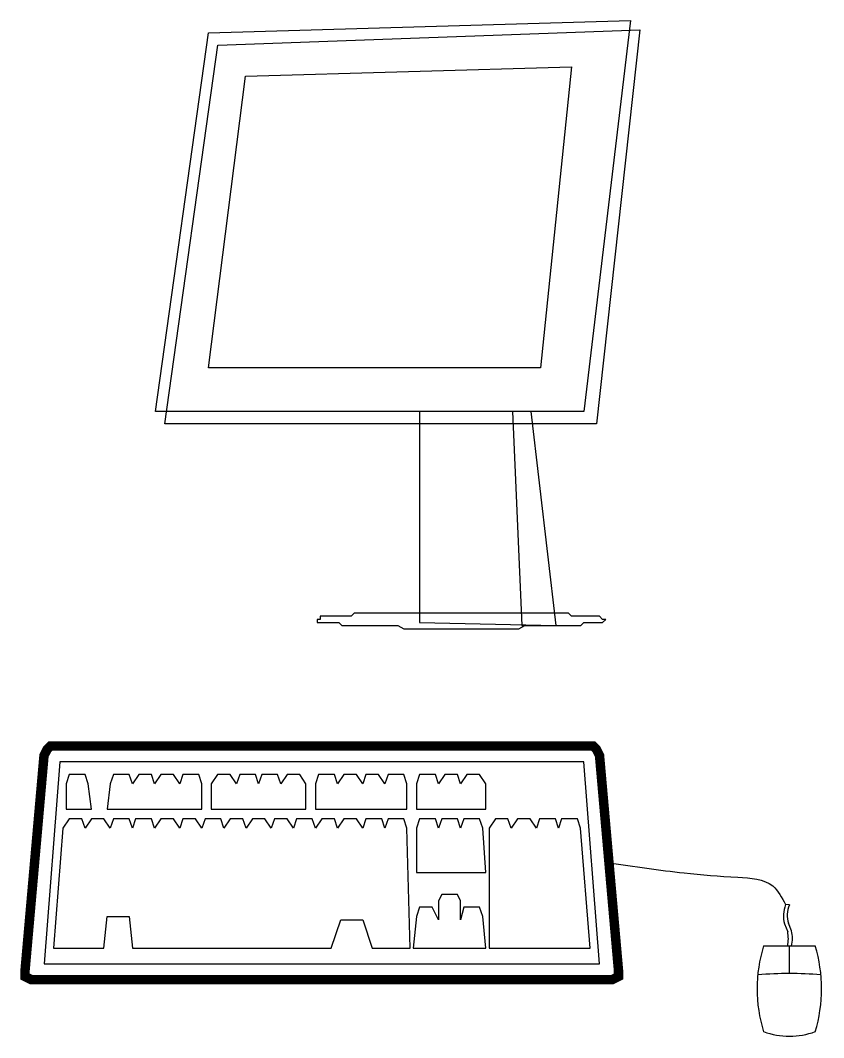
# Paper-space layout 'Sample Network Drawing - A1 Sheet' of a CAD drawing. Extents: x 49 to 806, y 22 to 564.
# Drawn here: x 709.89 to 735.46, y 266.4 to 298.78 of the extents above; entities that cross this region are included whole.
import ezdxf

# ---------------------------------------------------------------- set-up
doc = ezdxf.new("R2010")
doc.units = 0
doc.layers.add('N-EQPM', color=4, linetype='Continuous', lineweight=25)

psp = doc.layouts.new('Sample Network Drawing - A1 Sheet')

# ---------------------------------------------------------------- linework, layer by layer
at = {"layer": 'N-EQPM', "linetype": 'Continuous'}
for p, q in [((734.366, 270.625), (734.24, 270.632)), ((734.436, 269.795), (734.336, 270.038)), ((734.208, 270.019), (734.312, 269.771)), ((733.546, 269.318), (735.19, 269.318)), ((734.312, 269.318), (734.436, 269.318)), ((734.364, 269.313), (734.364, 268.442))]:
    psp.add_line(p, q, dxfattribs=at)
at = {"layer": 'N-EQPM', "lineweight": 30}
for points in [[(714.195, 286.329), (715.875, 298.381), (729.309, 298.776), (727.828, 286.329), (714.195, 286.329), (714.195, 286.329)], [(714.195, 286.329), (715.875, 298.381), (729.309, 298.776), (727.828, 286.329), (714.195, 286.329)], [(714.492, 285.934), (716.171, 297.985), (729.606, 298.479), (728.223, 285.934), (714.492, 285.934), (714.492, 285.934)], [(714.492, 285.934), (716.171, 297.985), (729.606, 298.479), (728.223, 285.934), (714.492, 285.934)], [(715.875, 287.712), (717.06, 296.998), (727.432, 297.294), (726.445, 287.712), (715.875, 287.712)], [(722.592, 286.329), (722.592, 279.611), (726.939, 279.513), (726.148, 286.329), (722.592, 286.329), (722.592, 286.329)], [(722.592, 286.329), (722.592, 279.611), (726.939, 279.513), (726.148, 286.329), (722.592, 286.329)], [(725.852, 279.513), (726.939, 279.513), (726.148, 286.329), (725.556, 286.329), (725.852, 279.513), (725.852, 279.513)], [(725.852, 279.513), (726.939, 279.513), (726.148, 286.329), (725.556, 286.329), (725.852, 279.513)], [(728.519, 279.71), (728.519, 279.71), (728.519, 279.71), (728.42, 279.71), (728.42, 279.71), (728.322, 279.809), (728.322, 279.809), (728.223, 279.809), (728.124, 279.809), (728.025, 279.809), (727.926, 279.809), (727.828, 279.809), (727.729, 279.809), (727.63, 279.809), (727.432, 279.809), (727.334, 279.908), (727.136, 279.908), (727.037, 279.908), (726.84, 279.908), (726.642, 279.908), (726.445, 279.908), (726.346, 279.908), (726.148, 279.908), (725.951, 279.908), (725.753, 279.908), (725.457, 279.908), (725.259, 279.908), (725.062, 279.908), (724.864, 279.908), (724.568, 279.908), (724.37, 279.908), (724.173, 279.908), (723.876, 279.908), (723.679, 279.908), (723.481, 279.908), (723.185, 279.908), (722.987, 279.908), (722.79, 279.908), (722.592, 279.908), (722.296, 279.908), (722.098, 279.908), (721.901, 279.908), (721.703, 279.908), (721.505, 279.908), (721.308, 279.908), (721.209, 279.908), (721.011, 279.908), (720.814, 279.908), (720.715, 279.908), (720.518, 279.908), (720.419, 279.809), (720.221, 279.809), (720.122, 279.809), (720.024, 279.809), (719.826, 279.809), (719.727, 279.809), (719.727, 279.809), (719.628, 279.809), (719.53, 279.809), (719.431, 279.809), (719.431, 279.71), (719.332, 279.71), (719.332, 279.71), (719.332, 279.71), (719.332, 279.71), (719.332, 279.71), (719.332, 279.71), (719.332, 279.611), (719.431, 279.611), (719.431, 279.611), (719.53, 279.611), (719.628, 279.611), (719.727, 279.611), (719.727, 279.611), (719.826, 279.611), (720.024, 279.611), (720.122, 279.513), (720.221, 279.513), (720.32, 279.513), (720.518, 279.513), (720.715, 279.513), (720.814, 279.513), (721.011, 279.513), (721.209, 279.513), (721.308, 279.513), (721.505, 279.513), (721.703, 279.513), (721.901, 279.513), (722.098, 279.414), (722.296, 279.414), (722.592, 279.414), (722.79, 279.414), (722.987, 279.414), (723.185, 279.414), (723.481, 279.414), (723.679, 279.414), (723.876, 279.414), (724.173, 279.414), (724.37, 279.414), (724.568, 279.414), (724.864, 279.414), (725.062, 279.414), (725.259, 279.414), (725.457, 279.414), (725.753, 279.414), (725.951, 279.513), (726.148, 279.513), (726.346, 279.513), (726.445, 279.513), (726.642, 279.513), (726.84, 279.513), (727.037, 279.513), (727.136, 279.513), (727.334, 279.513), (727.432, 279.513), (727.63, 279.513), (727.729, 279.513), (727.828, 279.611), (727.926, 279.611), (728.025, 279.611), (728.124, 279.611), (728.223, 279.611), (728.322, 279.611), (728.322, 279.611), (728.42, 279.611), (728.42, 279.611), (728.519, 279.71), (728.519, 279.71), (728.519, 279.71), (728.519, 279.71)], [(728.519, 279.71), (728.519, 279.71), (728.519, 279.71), (728.42, 279.71), (728.42, 279.71), (728.322, 279.809), (728.322, 279.809), (728.223, 279.809), (728.124, 279.809), (728.025, 279.809), (727.926, 279.809), (727.828, 279.809), (727.729, 279.809), (727.63, 279.809), (727.432, 279.809), (727.334, 279.908), (727.136, 279.908), (727.037, 279.908), (726.84, 279.908), (726.642, 279.908), (726.445, 279.908), (726.346, 279.908), (726.148, 279.908), (725.951, 279.908), (725.753, 279.908), (725.457, 279.908), (725.259, 279.908), (725.062, 279.908), (724.864, 279.908), (724.568, 279.908), (724.37, 279.908), (724.173, 279.908), (723.876, 279.908), (723.679, 279.908), (723.481, 279.908), (723.185, 279.908), (722.987, 279.908), (722.79, 279.908), (722.592, 279.908), (722.296, 279.908), (722.098, 279.908), (721.901, 279.908), (721.703, 279.908), (721.505, 279.908), (721.308, 279.908), (721.209, 279.908), (721.011, 279.908), (720.814, 279.908), (720.715, 279.908), (720.518, 279.908), (720.419, 279.809), (720.221, 279.809), (720.122, 279.809), (720.024, 279.809), (719.826, 279.809), (719.727, 279.809), (719.727, 279.809), (719.628, 279.809), (719.53, 279.809), (719.431, 279.809), (719.431, 279.71), (719.332, 279.71), (719.332, 279.71), (719.332, 279.71), (719.332, 279.71), (719.332, 279.71), (719.332, 279.71), (719.332, 279.611), (719.431, 279.611), (719.431, 279.611), (719.53, 279.611), (719.628, 279.611), (719.727, 279.611), (719.727, 279.611), (719.826, 279.611), (720.024, 279.611), (720.122, 279.513), (720.221, 279.513), (720.32, 279.513), (720.518, 279.513), (720.715, 279.513), (720.814, 279.513), (721.011, 279.513), (721.209, 279.513), (721.308, 279.513), (721.505, 279.513), (721.703, 279.513), (721.901, 279.513), (722.098, 279.414), (722.296, 279.414), (722.592, 279.414), (722.79, 279.414), (722.987, 279.414), (723.185, 279.414), (723.481, 279.414), (723.679, 279.414), (723.876, 279.414), (724.173, 279.414), (724.37, 279.414), (724.568, 279.414), (724.864, 279.414), (725.062, 279.414), (725.259, 279.414), (725.457, 279.414), (725.753, 279.414), (725.951, 279.513), (726.148, 279.513), (726.346, 279.513), (726.445, 279.513), (726.642, 279.513), (726.84, 279.513), (727.037, 279.513), (727.136, 279.513), (727.334, 279.513), (727.432, 279.513), (727.63, 279.513), (727.729, 279.513), (727.828, 279.611), (727.926, 279.611), (728.025, 279.611), (728.124, 279.611), (728.223, 279.611), (728.322, 279.611), (728.322, 279.611), (728.42, 279.611), (728.42, 279.611), (728.519, 279.71), (728.519, 279.71), (728.519, 279.71)]]:
    psp.add_lwpolyline(points, dxfattribs=at)
at = {"layer": 'N-EQPM', "lineweight": 0}
psp.add_lwpolyline([(715.875, 287.712), (717.06, 296.998), (727.432, 297.294), (726.445, 287.712), (715.875, 287.712), (715.875, 287.712)], dxfattribs=at)
at = {"layer": 'N-EQPM', "ltscale": 3, "const_width": 0.301}
psp.add_lwpolyline([(728.122, 275.678), (710.843, 275.678), (710.743, 275.577), (710.642, 275.377), (710.039, 268.545), (710.039, 268.344), (710.24, 268.244), (728.725, 268.244), (728.926, 268.344), (728.926, 268.545), (728.323, 275.377), (728.223, 275.577), (728.122, 275.678), (728.122, 275.678)], dxfattribs=at)
at = {"layer": 'N-EQPM', "ltscale": 3}
for points in [[(710.642, 268.746), (728.323, 268.746), (727.821, 275.176), (711.144, 275.176), (710.642, 268.746), (710.642, 268.746)], [(712.149, 273.669), (712.049, 274.472), (712.049, 274.472), (711.948, 274.774), (711.446, 274.774), (711.345, 274.472), (711.345, 273.669), (712.149, 273.669), (712.149, 273.669)], [(714.962, 274.472), (714.761, 274.774), (714.359, 274.774), (714.158, 274.472), (714.058, 274.774), (713.656, 274.774), (713.455, 274.472), (713.355, 274.774), (712.852, 274.774), (712.752, 274.472), (712.651, 273.669), (715.665, 273.669), (715.665, 274.472), (715.565, 274.774), (715.062, 274.774), (714.962, 274.472), (714.962, 274.472)], [(718.177, 274.472), (718.076, 274.774), (717.574, 274.774), (717.474, 274.472), (717.373, 274.774), (716.871, 274.774), (716.77, 274.472), (716.569, 274.774), (716.168, 274.774), (715.967, 274.472), (715.967, 273.669), (718.98, 273.669), (718.98, 274.472), (718.78, 274.774), (718.378, 274.774), (718.177, 274.472), (718.177, 274.472)], [(721.492, 274.472), (721.291, 274.774), (720.889, 274.774), (720.789, 274.472), (720.588, 274.774), (720.186, 274.774), (719.985, 274.472), (719.885, 274.774), (719.382, 274.774), (719.282, 274.472), (719.282, 273.669), (722.195, 273.669), (722.195, 274.472), (722.095, 274.774), (721.592, 274.774), (721.492, 274.472), (721.492, 274.472)], [(724.707, 274.472), (724.506, 274.774), (724.104, 274.774), (723.903, 274.472), (723.803, 274.774), (723.401, 274.774), (723.2, 274.472), (723.099, 274.774), (722.597, 274.774), (722.497, 274.472), (722.497, 273.669), (724.707, 273.669), (724.707, 274.472), (724.707, 274.472)], [(711.245, 273.066), (710.943, 269.248), (712.551, 269.248), (712.651, 270.253), (713.355, 270.253), (713.455, 269.248), (719.784, 269.248), (720.086, 270.153), (720.789, 270.153), (721.09, 269.248), (722.296, 269.248), (722.195, 273.066), (722.095, 273.367), (721.592, 273.367), (721.492, 273.066), (721.392, 273.367), (720.889, 273.367), (720.789, 273.066), (720.588, 273.367), (720.186, 273.367), (719.985, 273.066), (719.885, 273.367), (719.483, 273.367), (719.282, 273.066), (719.181, 273.367), (718.679, 273.367), (718.579, 273.066), (718.378, 273.367), (717.976, 273.367), (717.875, 273.066), (717.674, 273.367), (717.273, 273.367), (717.072, 273.066), (716.971, 273.367), (716.569, 273.367), (716.368, 273.066), (716.268, 273.367), (715.766, 273.367), (715.665, 273.066), (715.464, 273.367), (715.062, 273.367), (714.962, 273.066), (714.761, 273.367), (714.359, 273.367), (714.158, 273.066), (714.058, 273.367), (713.555, 273.367), (713.455, 273.066), (713.355, 273.367), (712.852, 273.367), (712.752, 273.066), (712.551, 273.367), (712.149, 273.367), (711.948, 273.066), (711.848, 273.367), (711.446, 273.367), (711.245, 273.066), (711.245, 273.066)], [(724.606, 273.066), (724.506, 273.367), (724.004, 273.367), (723.903, 273.066), (723.803, 273.367), (723.3, 273.367), (723.2, 273.066), (723.099, 273.367), (722.597, 273.367), (722.497, 273.066), (722.497, 271.659), (724.707, 271.659), (724.606, 273.066), (724.606, 273.066)], [(727.017, 273.066), (726.917, 273.367), (726.415, 273.367), (726.314, 273.066), (726.113, 273.367), (725.711, 273.367), (725.51, 273.066), (725.41, 273.367), (725.008, 273.367), (724.807, 273.066), (724.807, 269.248), (728.022, 269.248), (727.721, 273.066), (727.62, 273.367), (727.118, 273.367), (727.017, 273.066), (727.017, 273.066)], [(724.606, 270.253), (724.506, 270.554), (724.004, 270.554), (723.903, 270.153), (723.903, 270.755), (723.803, 270.956), (723.3, 270.956), (723.2, 270.755), (723.2, 270.153), (722.999, 270.554), (722.597, 270.554), (722.497, 270.253), (722.396, 269.248), (724.707, 269.248), (724.606, 270.253), (724.606, 270.253)]]:
    psp.add_lwpolyline(points, dxfattribs=at)
at = {"layer": 'N-EQPM', "linetype": 'Continuous'}
for centre, major_axis, start_param, end_param in [((735.663, 270.271), (1.485, 0), -3.43161, -2.940407), ((735.5, 270.289), (1.201, 0), 2.80575, 3.390534), ((732.714, 269.545), (1.62, 0), -0.165272, 0.165272), ((732.945, 269.557), (1.518, 0), -0.185939, 0.185939), ((739.639, 267.953), (6.302, 0), 2.883674, 3.399511), ((728.845, 267.953), (6.545, 0), -0.248101, 0.248101), ((734.368, 258.832), (11.318, 0), 1.482499, 1.659094), ((734.368, 268.22), (2.089, 0), -1.974968, -1.166625)]:
    psp.add_ellipse(centre, major_axis=major_axis, ratio=0.848743, start_param=start_param, end_param=end_param, dxfattribs=at)
at = {"layer": 'N-EQPM'}
psp.add_spline([(728.625, 271.961), (731.015, 271.642), (732.726, 271.503), (733.836, 271.226), (734.24, 270.632)], degree=3, dxfattribs=at)

doc.saveas('drawing.dxf')
